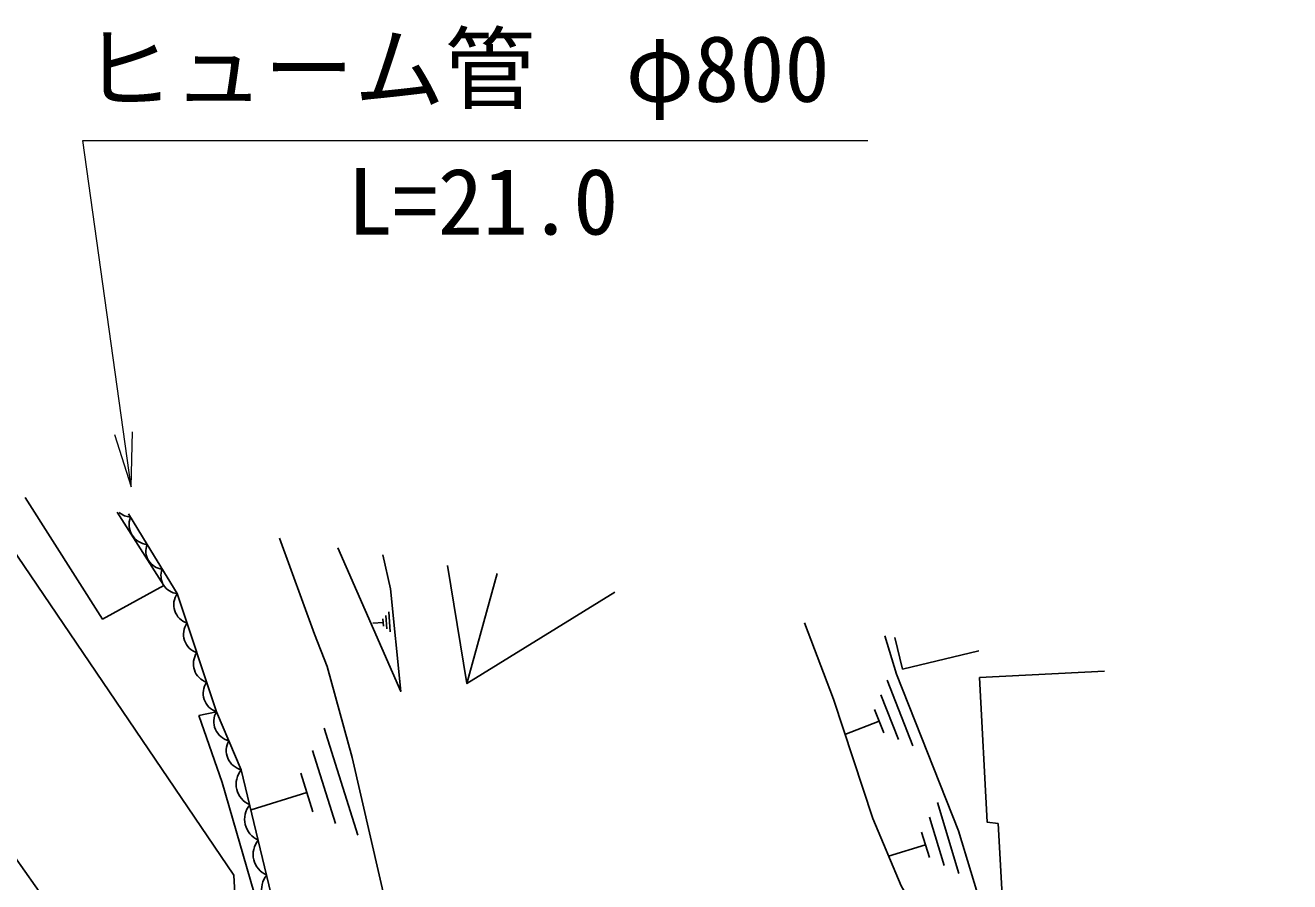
# Model space of a CAD drawing. Units: millimetres at full size, sheet at 1:1000; details may follow other scales. Extents: x 40000 to 680000, y 20000 to 380000.
# Drawn here: x 219646 to 254579, y 285484 to 309131 of the extents above; entities that cross this region are included whole.
import ezdxf
from ezdxf.enums import TextEntityAlignment as Align

# ---------------------------------------------------------------- set-up
doc = ezdxf.new("R2010")
doc.units = ezdxf.units.MM
doc.header["$LTSCALE"] = 1000
doc.layers.add('M-BGD', color=7, linetype='Continuous', lineweight=25)
doc.layers.add('M-STR-HTXT', color=7, linetype='Continuous', lineweight=13)
doc.styles.add('ＭＳ ゴシック', font='')
doc.styles.get('ＭＳ ゴシック').set_extended_font_data('MS Gothic')

# ---------------------------------------------------------------- blocks, each defined once
blk = doc.blocks.new('open_arrow')
at = {"color": 0, "linetype": 'Continuous', "lineweight": -2}
blk.add_lwpolyline([(7.5, 1.25), (0, 0), (7.5, -1.25)], dxfattribs=at)

msp = doc.modelspace()

# ---------------------------------------------------------------- linework, layer by layer
at = {"layer": 'M-BGD'}
for p, q in [((222187, 295686), (223472, 293667)), ((225409, 285667), (218882, 295272)), ((232685, 293998), (231847, 290956)), ((229525, 292741), (229540, 292544)), ((229635, 292463), (229605, 292836)), ((229686, 292931), (229730, 292382)), ((229532, 292642), (229247, 292620)), ((241174, 292633), (241975, 290525)), ((243395, 292276), (243720, 291218)), ((243881, 291356), (243673, 292231)), ((245989, 291859), (243881, 291356)), ((243457, 291052), (244171, 289238)), ((246011, 291122), (249460, 291300)), ((243767, 289414), (243281, 290648)), ((224438, 290071), (224928, 290177)), ((243105, 290243), (243362, 289590)), ((227906, 289725), (228835, 286767)), ((243234, 289917), (242290, 289545)), ((228213, 287092), (227581, 289103)), ((227257, 288481), (227591, 287417)), ((227424, 287949), (225886, 287466)), ((244845, 287673), (245442, 285712)), ((245032, 285930), (244626, 287264)), ((244408, 286854), (244623, 286148)), ((244516, 286501), (243496, 286191))]:
    msp.add_line(p, q, dxfattribs=at)
for points in [[(219639, 296096), (221781, 292735), (223472, 293667)], [(223844, 293438), (223015, 294795), (222496, 295637)], [(218882, 295272), (215061, 292251), (221915, 282534), (223316, 282014), (224570, 282669), (225492, 284128), (225409, 285667)], [(228679, 288917), (227989, 291424), (227638, 292316), (226667, 294966)], [(228285, 294706), (230020, 290738), (229734, 293566), (229520, 294507)], [(231312, 294219), (231847, 290956), (235930, 293476)], [(223844, 293438), (224928, 290177), (225614, 288576), (226554, 284666), (226551, 284694)], [(254149, 278137), (250340, 280074), (247690, 282752), (246107, 284646), (245425, 286888), (243720, 291218)], [(254579, 285142), (246651, 284778), (246523, 287089), (246217, 287128), (246011, 291122)], [(241975, 290525), (243058, 287233), (243844, 285372), (244870, 283615), (246095, 282041), (248893, 279162)], [(224438, 290071), (225086, 288227), (226064, 284852), (225854, 283957)], [(228679, 288917), (229926, 283473), (231318, 275880)]]:
    msp.add_lwpolyline(points, dxfattribs=at)
for centre, radius, start, end in [((222600, 296100), 553, 229.7693, 264.7948), ((223065, 295346), 553, 158.5346, 264.7948), ((223476, 294611), 497, 158.298, 264.5582), ((223891, 293933), 497, 158.298, 264.5582), ((224285, 293132), 537, 145.2494, 251.5096), ((224556, 292316), 537, 145.2494, 251.5096), ((224827, 291501), 537, 145.2494, 251.5096), ((225098, 290686), 537, 145.2494, 251.5096), ((225399, 289905), 544, 150.0942, 256.3544), ((225743, 289105), 544, 150.0942, 256.3544), ((226095, 288179), 624, 140.431, 246.6912), ((226330, 287208), 624, 140.431, 246.6912), ((226564, 286237), 624, 140.431, 246.6912), ((226798, 285267), 624, 140.431, 246.6912)]:
    msp.add_arc(centre, radius, start, end, dxfattribs=at)
at = {"layer": 'M-STR-HTXT'}
msp.add_lwpolyline([(222567, 296384), (221234, 305949), (242926, 305949)], dxfattribs=at)

# ---------------------------------------------------------------- block references
at = {"layer": 'M-STR-HTXT', "xscale": 200, "yscale": 200, "rotation": 97.9}
msp.add_blockref('open_arrow', (222567, 296384), dxfattribs=at)

# ---------------------------------------------------------------- texts
at = {"layer": 'M-STR-HTXT', "style": 'ＭＳ ゴシック'}
for s, p in [('ヒューム管\u3000φ800', (221230, 306468)), ('L=21.0', (228549, 302803))]:
    msp.add_text(s, height=1833, dxfattribs=at).set_placement(p, align=Align.BOTTOM_LEFT)

doc.saveas('drawing.dxf')
